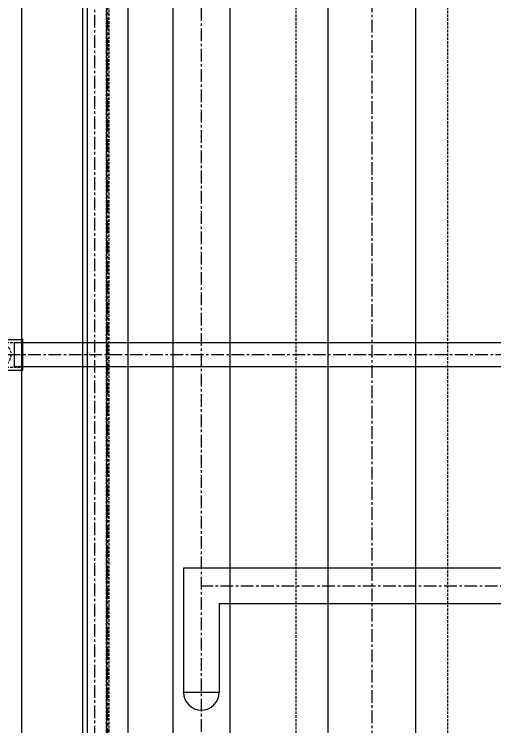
# Model space of a CAD drawing. Header units: inches. Extents: x -883 to 808, y -248 to 1051.
# Drawn here: x -345.3 to -298, y 637.8 to 708 of the extents above; entities that cross this region are included whole.
import ezdxf

# ---------------------------------------------------------------- set-up
doc = ezdxf.new("R2010")
doc.units = ezdxf.units.IN
doc.header["$MEASUREMENT"] = 0
doc.linetypes.add('CENTER', pattern=[2, 1.25, -0.25, 0.25, -0.25])
doc.linetypes.add('HIDDEN', pattern=[0.375, 0.25, -0.125])
doc.layers.get('0').update_dxf_attribs({"linetype": 'CONTINUOUS'})
for name, color, linetype in [('P-HSD', 1, 'CONTINUOUS'), ('P-HSS', 6, 'CONTINUOUS'), ('P-LIC', 5, 'CONTINUOUS'), ('P-RV', 193, 'CONTINUOUS'), ('STRUCTUAL', 8, 'CONTINUOUS')]:
    doc.layers.add(name, color=color, linetype=linetype)

# ---------------------------------------------------------------- blocks, each defined once
blk = doc.blocks.new('2 90 ELL TOPVIEW')
for p, q in [((-1.5, 0), (-1.5, -2.375)), ((1.5, 0), (1.5, -2.375)), ((-1.1875, -1.5625), (1.1875, -1.5625)), ((-1.5, -2.375), (1.5, -2.375))]:
    blk.add_line(p, q)
at = {"linetype": 'HIDDEN'}
for p, q in [((-1.203, 0), (-1.203, -2.375)), ((1.203, 0), (1.203, -2.375))]:
    blk.add_line(p, q, dxfattribs=at)
blk.add_circle((0, 0), 1.203, dxfattribs=at)
blk.add_arc((0, 0), 1.5, 0, 180)

msp = doc.modelspace()

# ---------------------------------------------------------------- linework, layer by layer
at = {"layer": 'P-HSD'}
for p, q in [((-329.7396, 860.58842), (-329.7396, 540.43112)), ((-324.1146, 860.58842), (-324.1146, 540.43112)), ((-287.77307, 653.43644), (-328.6771, 653.43644)), ((-328.6771, 653.43644), (-328.6771, 641.21884)), ((-287.77307, 649.93644), (-325.1771, 649.93644)), ((-325.1771, 649.93644), (-325.1771, 641.21884)), ((-328.6771, 641.21884), (-325.1771, 641.21884))]:
    msp.add_line(p, q, dxfattribs=at)
at = {"layer": 'P-HSD', "color": 7, "linetype": 'CENTER'}
for p, q in [((-326.9271, 860.58842), (-326.9271, 540.43112)), ((-287.77307, 651.68644), (-326.9271, 651.68644))]:
    msp.add_line(p, q, dxfattribs=at)
at = {"layer": 'P-HSD'}
msp.add_arc((-326.9271, 641.21884), 1.75, 180, 0, dxfattribs=at)
at = {"layer": 'P-HSS', "color": 8, "linetype": 'HIDDEN'}
for p, q in [((-317.6146, 860.58842), (-317.6146, 540.43112)), ((-302.6896, 860.58842), (-302.6896, 540.43112))]:
    msp.add_line(p, q, dxfattribs=at)
at = {"layer": 'P-HSS'}
for p, q in [((-314.4646, 853.43842), (-314.4646, 540.43112)), ((-305.8396, 853.43842), (-305.8396, 540.43112))]:
    msp.add_line(p, q, dxfattribs=at)
at = {"layer": 'P-HSS', "color": 7, "linetype": 'CENTER'}
msp.add_line((-310.1521, 853.43842), (-310.1521, 540.43112), dxfattribs=at)
at = {"layer": 'P-LIC'}
for p, q in [((-338.6146, 859.93217), (-338.6146, 541.36152)), ((-336.2396, 859.93217), (-336.2396, 541.36152))]:
    msp.add_line(p, q, dxfattribs=at)
at = {"layer": 'P-LIC', "color": 7, "linetype": 'CENTER'}
msp.add_line((-337.4271, 859.93217), (-337.4271, 541.36152), dxfattribs=at)
at = {"layer": 'P-RV'}
for p, q in [((-344.6146, 981.5885), (-344.6146, 540.43112)), ((-282.71057, 675.64225), (-345.3021, 675.64225)), ((-282.71057, 673.26725), (-345.3021, 673.26725))]:
    msp.add_line(p, q, dxfattribs=at)
at = {"layer": 'P-RV', "color": 7, "linetype": 'CENTER'}
msp.add_line((-282.71057, 674.45475), (-346.8646, 674.45475), dxfattribs=at)
at = {"layer": 'STRUCTUAL', "linetype": 'HIDDEN'}
for p, q in [((-336.27469, 797.68284), (-336.27469, 616.52025)), ((-336.03969, 797.68284), (-336.03969, 616.52025))]:
    msp.add_line(p, q, dxfattribs=at)
at = {"layer": 'STRUCTUAL', "linetype": 'CENTER'}
msp.add_line((-336.15719, 797.68284), (-336.15719, 616.40275), dxfattribs=at)
at = {"layer": 'STRUCTUAL'}
for p, q in [((-338.16219, 795.30034), (-338.16219, 618.40775)), ((-334.15219, 795.30034), (-334.15219, 618.40775))]:
    msp.add_line(p, q, dxfattribs=at)

# ---------------------------------------------------------------- block references
at = {"layer": 'P-RV', "rotation": 90}
msp.add_blockref('2 90 ELL TOPVIEW', (-346.8646, 674.45475), dxfattribs=at)

doc.saveas('drawing.dxf')
